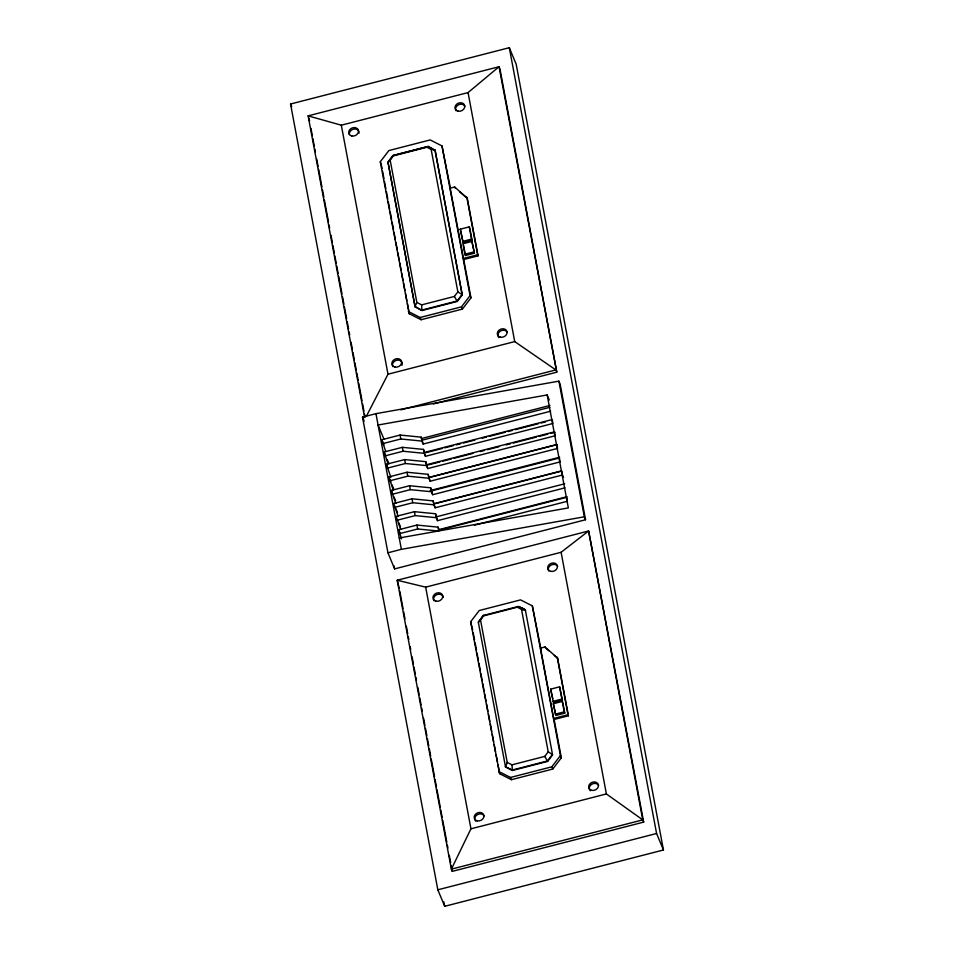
<?xml version="1.0" encoding="UTF-8"?>
<svg xmlns="http://www.w3.org/2000/svg" width="954" height="954" viewBox="0 0 954 954"><rect width="100%" height="100%" fill="white"/><g stroke="black" fill="none" stroke-linecap="round" stroke-linejoin="round"><path stroke-width="1.43" d="M435.143 150.362L428.119 146.451L393.632 155.419L390.15 159.986L416.85 302.442L415.002 306.616L422.026 310.515L457.264 301.452L462.237 294.941L435.143 150.362L428.119 146.451L392.869 155.526L387.908 162.037L415.002 306.616L422.026 310.515M505.537 767.016L507.218 762.401L480.518 619.945L484 615.378L483.237 615.485L478.264 621.996L505.537 767.016L512.381 770.474L547.62 761.411L552.593 754.9L525.32 609.88L518.475 606.41L483.237 615.485L480.935 619.182M399.237 588.308L397.21 580.247L425.663 587.151L470.942 828.799L451.361 869.154L452.279 871.372L643.688 822.109L588.618 530.984L397.21 580.247L451.361 869.154L642.757 819.88L643.688 822.109M366.288 416.433L387.992 374.218L341.317 125.201L308.106 115.863L364.655 417.613M463.787 259.512L478.061 255.839L467.269 198.253L454.712 187.008L450.181 188.177L470.978 297.863L462.392 309.096L421.084 319.733L409.266 313.747L380.276 161.798L388.862 150.565L430.171 139.928L441.988 145.914L450.348 187.819M415.181 307.057L388.087 162.478L392.225 157.052M416.85 302.442L421.644 304.875L454.378 296.444L457.86 291.888L431.16 149.42L426.366 146.999M408.336 311.505L420.154 317.491L461.462 306.854L470.036 295.621L441.988 145.914M554.143 719.471L561.334 757.822L552.748 769.055L511.439 779.692L499.634 773.706L470.644 621.758L479.23 610.524L520.538 599.887L532.344 605.873L540.978 649.185L540.536 648.136L545.08 646.967L557.637 658.212L568.429 715.798L554.143 719.471L553.714 718.422L540.536 648.136M507.218 762.401L512 764.834L544.734 756.403L548.216 751.847L521.516 609.379L516.734 606.959C519.119 605.385 531.915 612.885 521.516 609.379M548.216 751.847L552.414 754.459L547.441 760.97L512.203 770.045L505.358 766.575M498.692 771.464L510.509 777.45L551.817 766.813L560.403 755.58L532.344 605.873M390.15 159.986L388.087 162.478M480.518 619.945L478.443 622.425M341.317 125.201L468.056 92.586L499.025 66.72L499.956 68.974L556.778 372.179L433.331 403.947M561.107 552.283L588.618 530.984L642.757 819.88L606.386 793.943L561.107 552.283L425.663 587.151M290.553 104.01L509.305 47.7L516.174 64.192L663.447 849.99L444.695 906.3L437.826 889.808L290.553 104.01L291.697 106.753M308.106 115.863L499.025 66.72L556.778 372.179M428.298 146.892L393.06 155.967L393.632 155.419M460.305 229.187L469.249 226.873L469.797 228.197L472.099 240.432L463.143 242.733L460.305 229.187L463.143 242.733M462.595 241.41L471.55 239.108L472.099 240.432M471.92 241.469L462.964 243.771L464.92 254.193L465.469 255.517L474.424 253.215L471.92 241.469L474.424 253.215M464.92 254.193L473.876 251.892M463.346 258.462L477.62 254.79L478.061 255.839M387.992 374.218L514.719 341.592L555.848 369.925L400.811 409.838M362.496 417.125L375.948 413.666L558.901 381.147L560.117 384.08L585.553 519.751L394.622 568.894L387.932 552.795L362.496 417.125L364.178 421.155M385.75 451.492L381.767 439.758L400.06 435.06L421.179 437.147L423.147 444.039L550.601 411.234M382.506 443.693L400.799 438.983L421.918 441.07L423.147 444.039M421.883 438.435L549.945 405.462M422.419 440.116L549.874 407.31M388.051 463.751L384.068 452.017L402.361 447.319L423.481 449.406L425.448 456.298L552.903 423.493L552.163 419.569L424.709 452.375M384.808 455.952L403.089 451.242L424.208 453.329L425.448 456.298M426.056 452.637L441.881 448.571M444.767 447.831L453.4 445.601M456.274 444.862L460.591 443.753M463.465 443.014L474.985 440.044M482.175 438.196L486.492 437.087M489.366 436.348L505.203 432.269M508.077 431.53L512.393 430.421M515.267 429.682L538.294 423.755M541.168 423.016L545.485 421.895M390.89 477.31L386.37 464.276L404.651 459.578L425.77 461.664L427.75 468.557L555.204 435.751L554.465 431.828L427.01 464.634M387.097 468.211L405.39 463.501L426.51 465.588L427.75 468.557M428.358 464.896L439.866 461.939M442.739 461.199L451.373 458.969M454.259 458.23L472.957 453.412M480.16 451.564L484.477 450.455M487.351 449.716L498.859 446.746M506.061 444.898L510.378 443.789M513.252 443.05L536.279 437.123M539.153 436.383L547.787 434.153M550.661 433.414L554.978 432.305M393.263 489.986L388.743 476.952L407.024 472.242L428.143 474.329L430.123 481.221L557.577 448.416L556.838 444.492L429.383 477.298M389.471 480.876L407.763 476.165L428.883 478.252L430.123 481.221M429.217 477.525L557.279 444.564M395.791 503.462L391.271 490.428L409.552 485.729L430.671 487.816L432.651 494.709L560.105 461.903L559.366 457.98L431.912 490.785M391.999 494.363L410.292 489.652L431.411 491.739L432.651 494.709M430.147 490.571L559.652 457.228M563.552 477.394L562.55 474.985L435.096 507.79L433.128 500.886L412.009 498.799L393.716 503.509L398.247 516.543M394.455 507.433L412.748 502.734L433.867 504.821L435.096 507.79M434.118 503.676L560.737 471.085M434.368 503.855L561.811 471.049L562.311 473.673M564.971 487.852L437.516 520.657L435.537 513.765L414.418 511.678L396.125 516.376L400.656 529.41M396.864 520.312L415.157 515.601L436.276 517.688L437.516 520.657M436.562 516.758L564.625 483.797M401.539 538.891L398.641 529.768L416.934 525.058L438.053 527.145L439.281 530.114L566.736 497.308L567.225 499.92M399.368 533.691L417.661 528.981L438.78 531.068L438.053 527.145M438.983 529.625L567.046 496.664M474.388 525.189L567.475 501.232M387.932 552.795L401.372 549.337L584.325 516.806L585.553 519.751M483.416 615.926L518.654 606.851M550.661 689.146L559.616 686.832L562.455 700.391L553.499 702.693L550.661 689.146L552.736 698.614M552.95 701.369L561.906 699.067L562.455 700.391M553.332 703.73L562.288 701.428L562.836 702.752L564.78 713.163L555.836 715.476L553.332 703.73L555.586 714.176M555.288 714.152L564.231 711.851L564.78 713.163M553.714 718.422L567.988 714.749L568.429 715.798M470.942 828.799L606.386 793.943M437.826 889.808L656.579 833.498L663.447 849.99M549.277 400.024L547.167 394.956L378.07 425.019L384.08 439.448M399.237 537.984L568.334 507.922L547.167 394.956M431.16 149.42L434.952 149.921L462.237 294.941M457.86 291.888L462.058 294.5L457.085 301.011L421.847 310.086L421.644 304.875M459.566 191.766L467.269 198.253M546.618 648.947L548.824 650.795M554.322 655.434L557.637 658.212M454.378 296.444L457.264 301.452M544.734 756.403L547.62 761.411M454.712 187.008L455.153 188.057M470.036 295.621L470.978 297.863M461.462 306.854L462.392 309.096M380.276 161.798L381.218 164.04M420.154 317.491L421.084 319.733M545.08 646.967L545.521 648.016M560.403 755.58L561.334 757.822M551.817 766.813L552.748 769.055M470.644 621.758L472.659 629.807M381.767 439.758L383.937 444.969M384.068 452.017L385.154 454.617M387.312 459.828L388.946 463.727M386.37 464.276L387.992 468.187M512.381 770.474L512 764.834M388.743 476.952L390.901 482.152M391.987 484.751L393.608 488.651M391.271 490.428L392.344 493.039M393.978 496.939L395.6 500.838M510.509 777.45L511.439 779.692M395.886 508.709L397.508 512.608M398.832 522.887L400.465 526.787M398.641 529.768L400.263 533.668M509.305 47.7L656.579 833.498M558.901 381.147L584.325 516.806M468.056 92.586L514.719 341.592M557.196 657.151L567.988 714.749M559.616 686.832L561.906 699.067M562.288 701.428L564.231 711.851M466.828 197.192L477.62 254.79M469.249 226.873L471.55 239.108M463.525 245.095L465.469 255.517M473.208 632.717L474.567 639.991M475.116 642.889L476.475 650.163M477.024 653.073L478.383 660.335M478.932 663.245L480.291 670.507M480.84 673.417L482.199 680.679M482.748 683.589L484.107 690.851M484.644 693.761L486.015 701.035M486.552 703.933L487.923 711.207M488.46 714.117L489.819 721.379M490.368 724.289L491.727 731.551M492.276 734.461L493.635 741.723M494.184 744.633L495.543 751.895M496.092 754.805L497.451 762.079M498 764.977L499.634 773.706M381.481 165.495L382.029 168.405M382.578 171.303L383.937 178.577M384.486 181.475L385.845 188.749M386.394 191.659L387.753 198.921M388.302 201.831L389.661 209.093M390.198 212.003L391.569 219.265M392.106 222.175L393.477 229.449M394.014 232.347L395.373 239.621M395.922 242.531L397.281 249.793M397.83 252.703L399.189 259.965M399.738 262.875L401.097 270.137M401.646 273.047L403.005 280.309M403.554 283.219L404.913 290.493M405.462 293.391L406.821 300.665M407.37 303.575L409.266 313.747M421.179 437.147L421.918 441.07M423.481 449.406L424.208 453.329M425.77 461.664L426.51 465.588M428.143 474.329L428.883 478.252M430.671 487.816L431.411 491.739M433.128 500.886L433.867 504.821M435.537 513.765L436.276 517.688M400.06 435.06L400.799 438.983M402.361 447.319L403.089 451.242M404.651 459.578L405.39 463.501M407.024 472.242L407.763 476.165M409.552 485.729L410.292 489.652M412.009 498.799L412.748 502.734M414.418 511.678L415.157 515.601M416.934 525.058L417.661 528.981M375.948 413.666L401.372 549.337M399.786 591.23L403.065 608.735M403.614 611.657L404.973 618.943M406.344 626.241L407.716 633.539M408.252 636.461L408.801 639.371M410.172 646.669L410.721 649.591M412.08 656.889L413.452 664.175M414 667.096L415.372 674.395M415.908 677.316L416.457 680.226M417.828 687.524L419.2 694.822M419.748 697.744L421.108 705.03M421.656 707.951L422.205 710.873M423.576 718.171L424.935 725.457M425.484 728.379L426.855 735.677M427.404 738.599L428.763 745.885M429.312 748.807L430.683 756.105M431.232 759.026L434.511 776.532M435.06 779.454L436.419 786.74M436.968 789.662L440.247 807.167M440.796 810.089L442.167 817.387M442.716 820.309L446.818 842.191M447.366 845.113L447.903 848.023M449.274 855.321L450.646 862.619M451.194 865.54L452.279 871.372M394.085 565.972L394.622 568.894M309.036 118.117L309.585 121.039M310.956 128.361L312.328 135.695M312.876 138.616L314.248 145.938M314.808 148.872L315.357 151.805M316.728 159.127L318.099 166.449M318.648 169.383L321.939 186.96M322.488 189.882L323.859 197.204M324.408 200.137L328.534 222.115M329.082 225.037L329.631 227.97M331.002 235.292L332.374 242.614M332.922 245.548L334.294 252.87M334.842 255.803L336.213 263.125M336.762 266.059L338.133 273.381M338.682 276.302L341.985 293.88M342.534 296.813L343.905 304.135M344.454 307.069L346.648 318.779M347.196 321.713L348.568 329.035M349.116 331.968L349.665 334.902M351.036 342.224L352.408 349.546M352.956 352.479L354.328 359.801M354.876 362.723L356.259 370.057M356.808 372.978L358.179 380.3M358.728 383.234L362.019 400.811M362.568 403.745L363.939 411.067M364.488 413.988L365.036 416.922M443.872 901.912L444.695 906.3M590.347 790.771A5.02 4.126 -22.6 0 1 591.599 784.355A5.02 4.126 -22.6 0 1 598.635 785.392M455.988 110.724A5.02 4.126 -22.6 0 1 458.48 104.833A5.02 4.126 -22.6 0 1 464.944 106.204M402.218 364.213A5.02 4.126 -22.6 0 1 401.92 365.322M392.869 366.622A5.02 4.126 -22.6 0 1 395.958 360.469A5.02 4.126 -22.6 0 1 402.194 363.116M349.355 134.514A5.02 4.126 -22.6 0 1 354.065 129.052A5.02 4.126 -22.6 0 1 359.074 133.131M475.855 821.263A5.02 4.126 -22.6 0 1 477.107 814.847A5.02 4.126 -22.6 0 1 484.143 815.885M548.693 570.921A5.02 4.126 -22.6 0 1 551.173 565.042A5.02 4.126 -22.6 0 1 557.649 566.402M433.975 600.734A5.02 4.126 -22.6 0 1 437.063 594.581A5.02 4.126 -22.6 0 1 443.288 597.228M498.978 337.609A5.02 4.126 -22.6 0 1 500.23 331.193A5.02 4.126 -22.6 0 1 507.266 332.231M351.835 135.981A5.02 4.126 -22.6 0 0 358.43 130.579A5.02 4.126 -22.6 0 0 350.512 128.897A5.02 4.126 -22.6 0 0 351.835 135.981M458.111 111.177A5.02 4.126 -22.6 0 0 464.705 105.763A5.02 4.126 -22.6 0 0 456.775 104.093A5.02 4.126 -22.6 0 0 458.111 111.177M550.804 571.374A5.02 4.126 -22.6 0 0 557.398 565.961A5.02 4.126 -22.6 0 0 549.48 564.291A5.02 4.126 -22.6 0 0 550.804 571.374M436.085 601.187A5.02 4.126 -22.6 0 0 442.692 595.773A5.02 4.126 -22.6 0 0 434.762 594.103A5.02 4.126 -22.6 0 0 436.085 601.187M477.298 820.845A5.02 4.126 -22.6 0 0 483.893 815.443A5.02 4.126 -22.6 0 0 475.974 813.774A5.02 4.126 -22.6 0 0 477.298 820.845M591.802 790.365A5.02 4.126 -22.6 0 0 598.396 784.951A5.02 4.126 -22.6 0 0 590.478 783.282A5.02 4.126 -22.6 0 0 591.802 790.365M394.992 367.075A5.02 4.126 -22.6 0 0 401.586 361.661A5.02 4.126 -22.6 0 0 393.656 359.992A5.02 4.126 -22.6 0 0 394.992 367.075M500.421 337.191A5.02 4.126 -22.6 0 0 507.027 331.789A5.02 4.126 -22.6 0 0 499.097 330.12A5.02 4.126 -22.6 0 0 500.421 337.191"/></g></svg>
